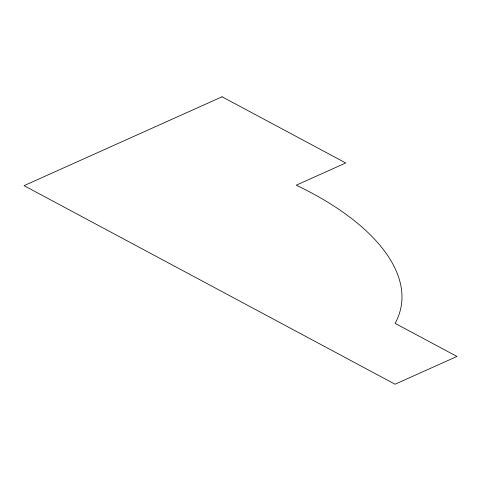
<?xml version="1.0" encoding="UTF-8"?>
<svg xmlns="http://www.w3.org/2000/svg" width="481" height="481" viewBox="0 0 481 481"><rect width="100%" height="100%" fill="white"/><g stroke="black" fill="none" stroke-linecap="round" stroke-linejoin="round"><path stroke-width="0.72" d="M222.072 96.783L24.05 185.654L395.069 384.217L456.95 356.445L395.111 323.352A244.793 114.165 11 0 0 296.236 185.191L345.743 162.969L222.072 96.783"/></g></svg>
